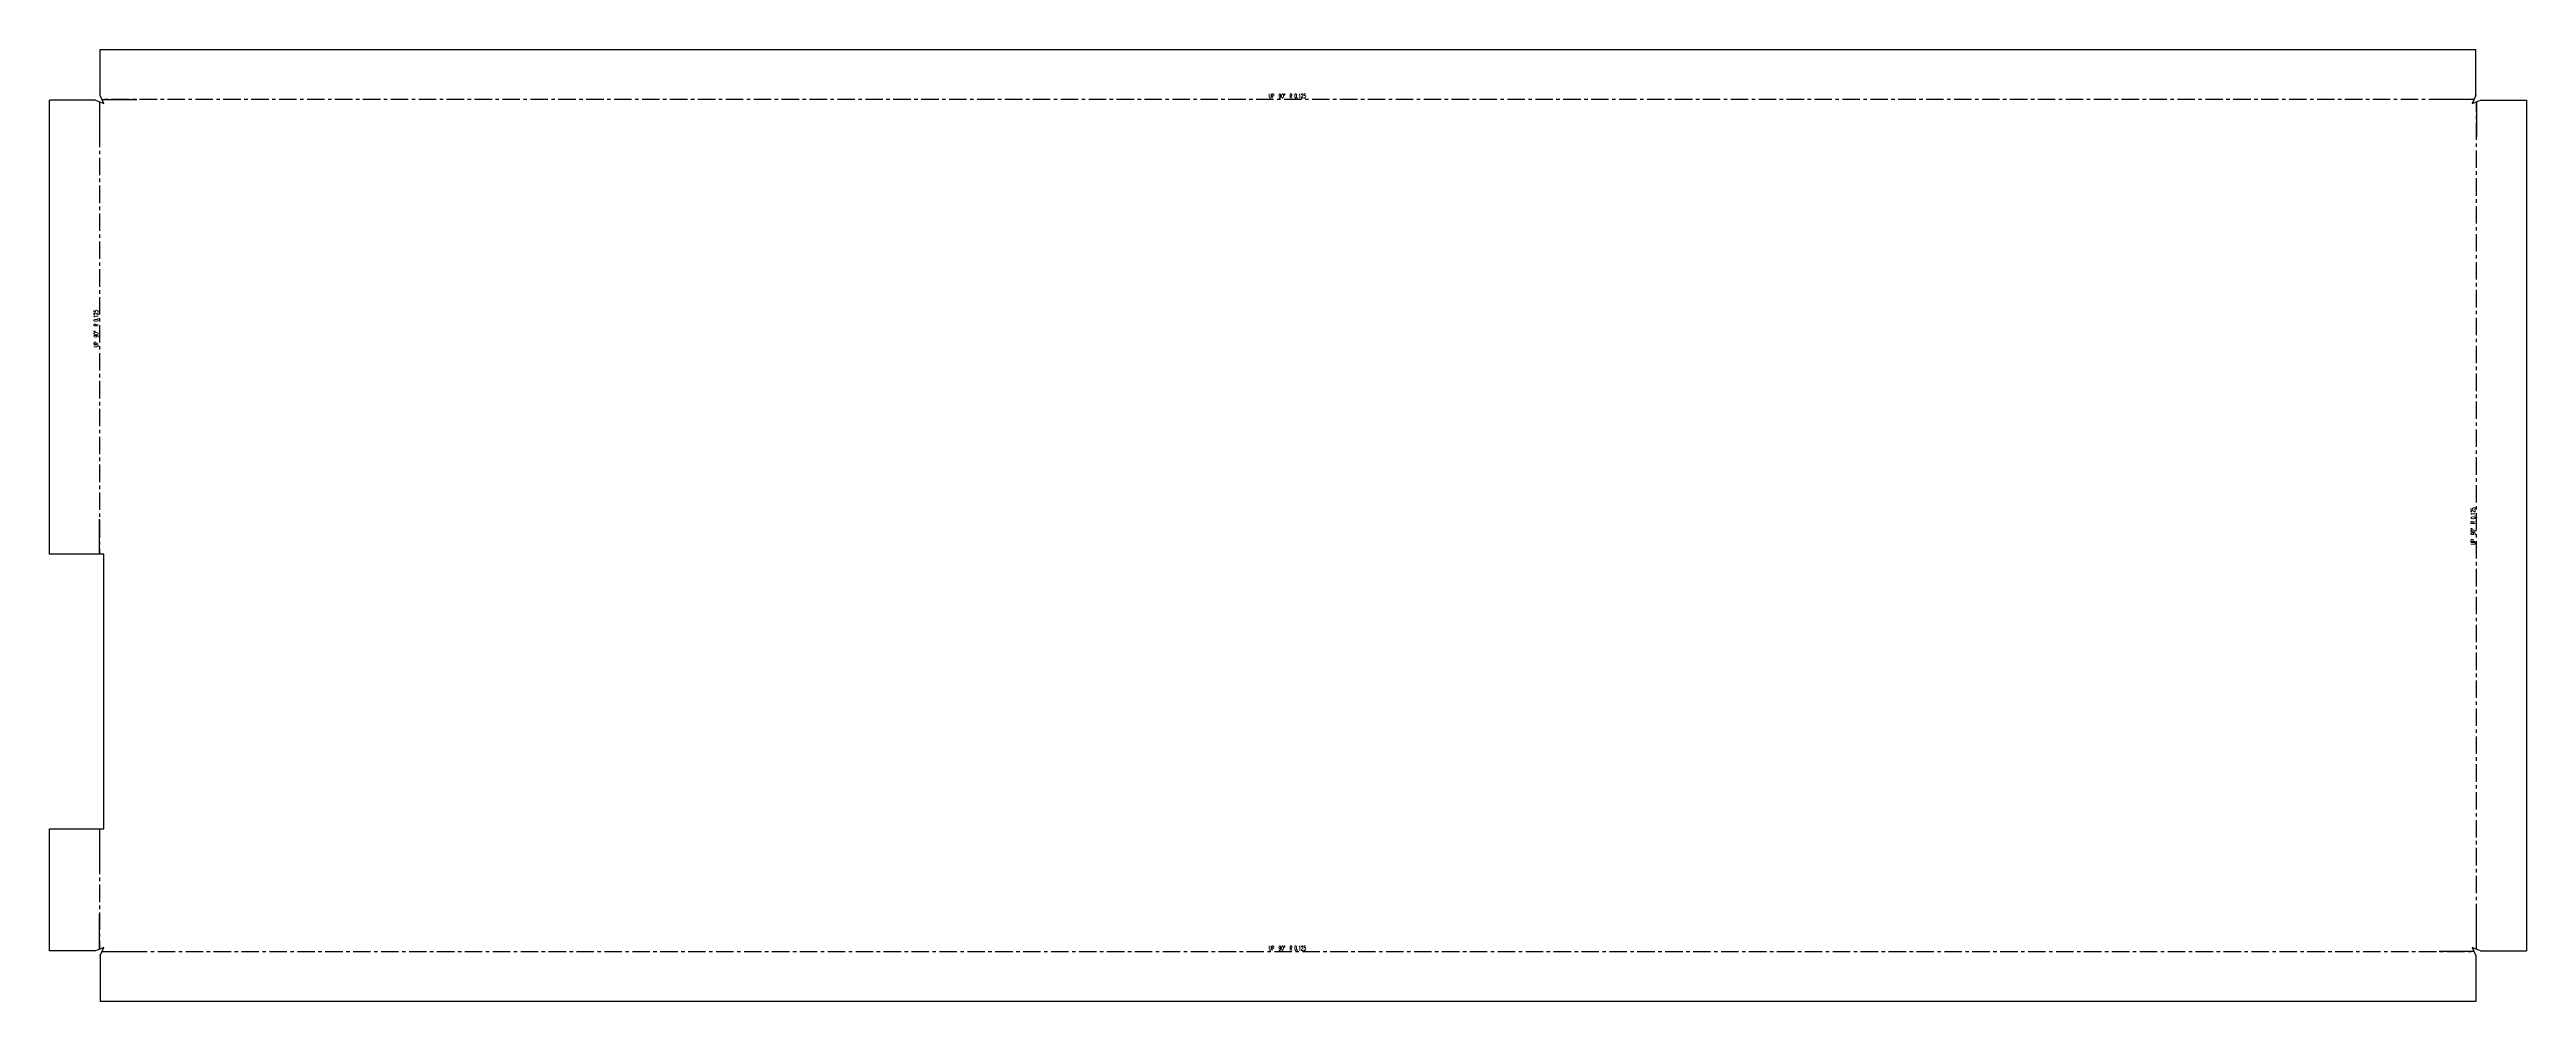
# Model space of a CAD drawing. Header units: inches. Extents: x -35.5 to 35.5, y -13.6 to 13.6.
import ezdxf

# ---------------------------------------------------------------- set-up
doc = ezdxf.new("R2010")
doc.units = ezdxf.units.IN
doc.header["$MEASUREMENT"] = 0
doc.linetypes.add('CENTERX2', pattern=[0.8, 0.5, -0.1, 0.1, -0.1])
doc.layers.add('BEND', color=2, linetype='Continuous')
doc.layers.add('ETCH', color=3, linetype='Continuous')
doc.styles.add('SLDTEXTSTYLE0', font='simplex.shx', dxfattribs={"width": 0.572187})

msp = doc.modelspace()

# ---------------------------------------------------------------- linework, layer by layer
at = {"color": 7, "linetype": 'Continuous', "lineweight": 25}
for p, q in [((-34.037, 12.332), (-34.037, 13.647)), ((-34.037, 13.647), (34.037, 13.647)), ((34.037, 12.332), (34.037, 13.647)), ((-35.491, -0.821), (-35.491, 12.194)), ((-34.176, 12.194), (-35.491, 12.194)), ((-34.176, 12.194), (-33.94, 12.096)), ((-33.94, 12.096), (-34.037, 12.332)), ((34.037, 12.332), (33.94, 12.096)), ((33.94, 12.096), (34.176, 12.194)), ((34.176, 12.194), (35.491, 12.194)), ((35.491, 12.194), (35.491, -12.194)), ((-33.94, -0.821), (-35.491, -0.821)), ((-33.94, -8.696), (-33.94, -0.821)), ((-35.491, -12.194), (-35.491, -8.696)), ((-35.491, -8.696), (-33.94, -8.696)), ((-34.176, -12.194), (-35.491, -12.194)), ((-33.94, -12.096), (-34.176, -12.194)), ((-34.037, -12.332), (-33.94, -12.096)), ((-34.037, -12.332), (-34.037, -13.647)), ((34.176, -12.194), (33.94, -12.096)), ((33.94, -12.096), (34.037, -12.332)), ((34.037, -12.332), (34.037, -13.647)), ((34.176, -12.194), (35.491, -12.194)), ((34.037, -13.647), (-34.037, -13.647))]:
    msp.add_line(p, q, dxfattribs=at)
at = {"layer": 'BEND', "linetype": 'CENTERX2'}
for p, q in [((-34.058, 12.145), (-34.058, -0.821)), ((33.989, 12.214), (-33.989, 12.214)), ((34.058, -12.145), (34.058, 12.145)), ((-34.058, -8.696), (-34.058, -12.145)), ((-33.989, -12.214), (33.989, -12.214))]:
    msp.add_line(p, q, dxfattribs=at)
at = {"layer": 'ETCH'}
for p, q in [((-34.058, 12.145), (-34.058, 11.145)), ((-33.989, 12.214), (-32.989, 12.214)), ((33.989, 12.214), (32.989, 12.214)), ((34.058, 12.145), (34.058, 11.145)), ((-34.058, -0.821), (-34.058, 0.179)), ((-34.058, -8.696), (-34.058, -9.696)), ((-34.058, -12.145), (-34.058, -11.145)), ((34.058, -12.145), (34.058, -11.145)), ((-33.989, -12.214), (-32.989, -12.214)), ((33.989, -12.214), (32.989, -12.214))]:
    msp.add_line(p, q, dxfattribs=at)

# ---------------------------------------------------------------- texts
at = {"layer": 'BEND', "color": 7, "linetype": 'Continuous', "lineweight": 0, "char_height": 0.125, "attachment_point": 2, "style": 'SLDTEXTSTYLE0'}
for insert in [(-0.016, 12.377), (-0.016, -12.056)]:
    msp.add_mtext('UP  90°  R 0.125', dxfattribs=dict(at, insert=insert))
at = {"layer": 'BEND', "color": 7, "linetype": 'Continuous', "lineweight": 0, "char_height": 0.125, "attachment_point": 2, "rotation": 90, "style": 'SLDTEXTSTYLE0'}
for insert in [(-34.221, 5.646), (33.9, -0.016)]:
    msp.add_mtext('UP  90°  R 0.125', dxfattribs=dict(at, insert=insert))

doc.saveas('drawing.dxf')
